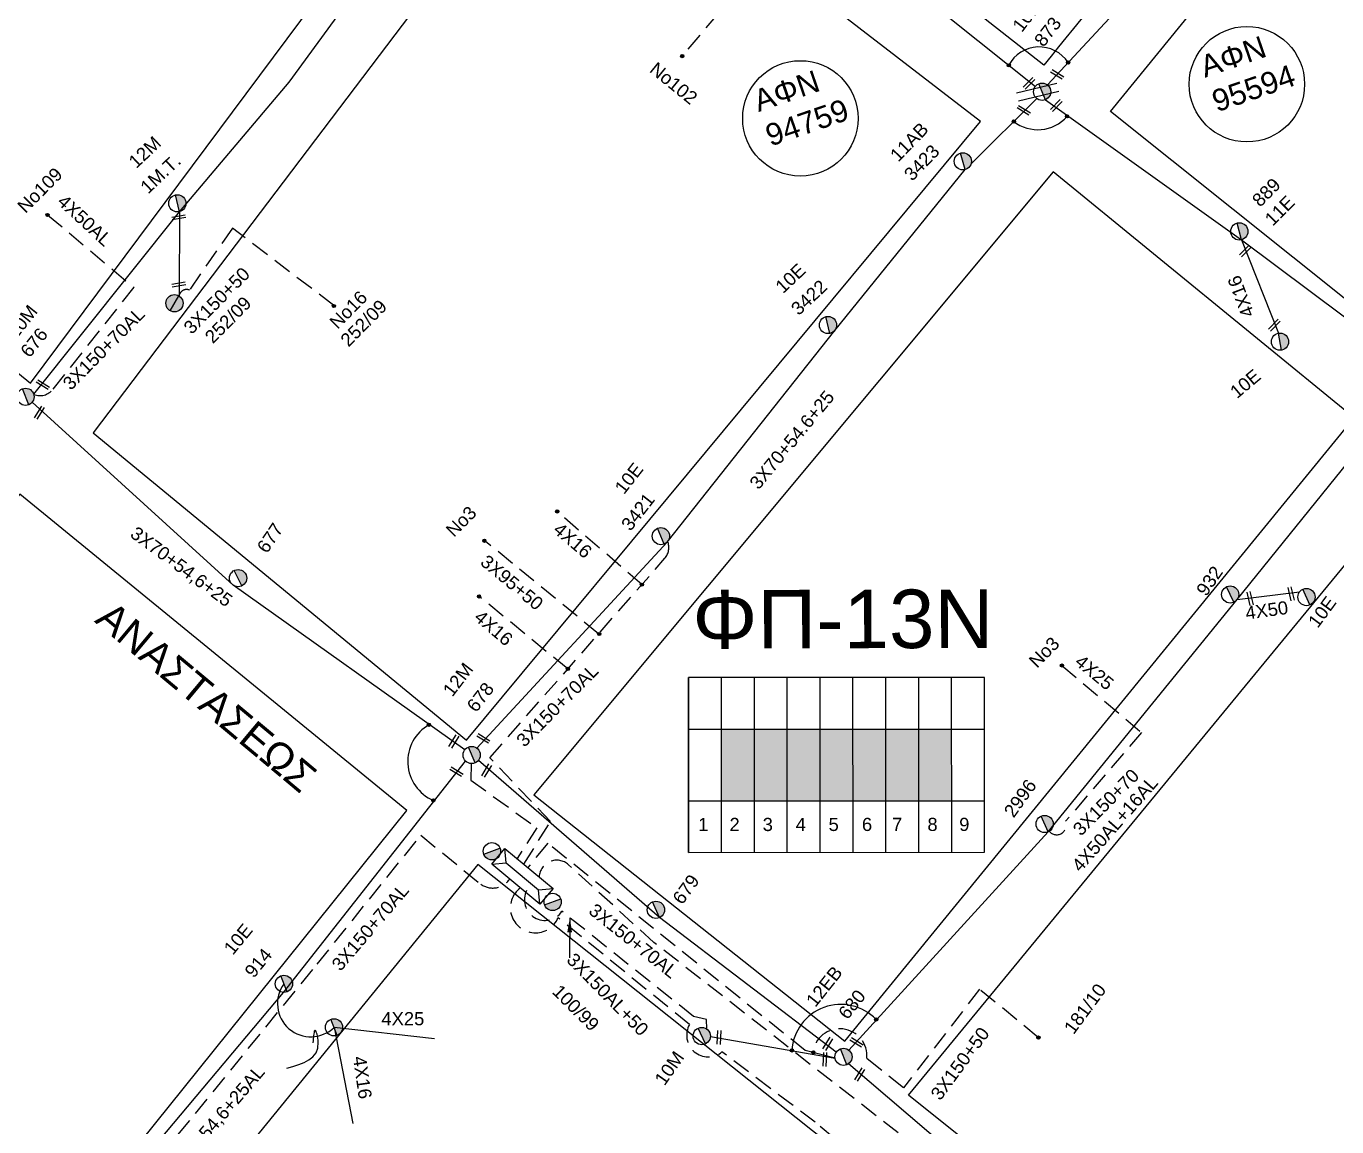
# Model space of a CAD drawing. Header units: millimetres. Extents: x 745 to 5694, y 762 to 3401.
# Drawn here: x 2490.3 to 2669.6, y 981.9 to 1132.5 of the extents above; entities that cross this region are included whole.
import ezdxf
from ezdxf.enums import TextEntityAlignment as Align

# ---------------------------------------------------------------- set-up
doc = ezdxf.new("R2010")
doc.units = ezdxf.units.MM
doc.linetypes.add('DASHED', pattern=[19.05, 12.7, -6.35])
for name, color, linetype in [('Άγνωστα', 7, 'Continuous'), ('Ασφαλειοκιβώτια Χ.Τ 9 αναχωρήσεων', 7, 'Continuous'), ('Γυμνά εναέρια ΧΤ (3Φ)   4x16AL', 7, 'Continuous'), ('Εναέρια παροχή ΧΤ 4x16', 7, 'SYN_LINE'), ('Εναέρια παροχή ΧΤ 4x25', 7, 'SYN_LINE'), ('Επιγραφές - Σχήματα', 7, 'Continuous'), ('Καλώδια ΧΤ   3x150+70AL', 7, 'DASHED'), ('Μηχανική τομή', 7, 'Continuous'), ('Στύλος Ξύλινος', 7, 'Continuous'), ('Στύλος Ξύλινος @ 1', 7, 'Continuous'), ('Στύλος ΦΜ', 7, 'Continuous'), ('Στύλος ΦΜ @ 1', 7, 'Continuous'), ('Συνδέσεις', 7, 'Continuous'), ('Συνεστραμμένα ΧΤ   3x70+54.6+25 AL', 7, 'SYN_LINE'), ('Τομή', 7, 'Continuous'), ('Υποσταθμός εναέριος 2 στύλων', 7, 'Continuous'), ('Υποσταθμός πόλεως', 7, 'Continuous'), ('Υπόβαθρο ΔΕΗ', 7, 'Continuous'), ('Υπόγεια καλώδια Παροχών ΧΤ   4x50AL', 7, 'DASHED')]:
    doc.layers.add(name, color=color, linetype=linetype)
doc.styles.add('arial', font='arial.ttf')
doc.styles.get("Standard").update_dxf_attribs({"font": 'arial.ttf'})
doc.linetypes.add('SYN_LINE', pattern='A,0.5,-0.0001,["/\\/\\/\\/",Standard,S=0.1,R=0,X=0,Y=-0.05],-0.25', length=0.7501)
doc.dimstyles.new('ISO-25', dxfattribs={"dimtxt": 2.5, "dimasz": 2.5, "dimexe": 1.25, "dimexo": 0.625, "dimtad": 1, "dimtxsty": 'Standard', "dimcen": 2.5, "dimadec": 0, "dimazin": 0, "dimtfac": 1, "dimtmove": 0, "dimatfit": 3, "dimfxl": 1, "dimarcsym": 0})

# ---------------------------------------------------------------- blocks, each defined once
blk = doc.blocks.new('ΥΠΑΡΧΩΝ ΤΣΙΜΕΝΤΕΝΙΟΣ ΣΤΥΛΟΣ')
at = {"layer": 'Στύλος ΦΜ'}
blk.add_hatch(color=256, dxfattribs=at).paths.add_polyline_path([(-1.29, -2.28, 0.574793), (2.62, 0, 0.268822), (1.3, 2.27)])
blk.add_line((-1.29, -2.28), (1.3, 2.27), dxfattribs=at)
blk.add_circle((0, 0), 2.62, dxfattribs=at)
at = {"layer": 'Στύλος ΦΜ', "flags": 4}
for tag, p in [('ΑΡΙΘΜΟΣ', (-4.68, 8.05)), ('ΤΥΠΟΣ', (-4.91, 3.03))]:
    blk.add_attdef(tag, p, '', height=4, dxfattribs=at)
blk = doc.blocks.new('ΥΠΑΡΧΩΝ ΞΥΛΙΝΟΣ ΣΤΥΛΟΣ')
at = {"layer": 'Στύλος Ξύλινος'}
h = blk.add_hatch(color=7, dxfattribs=at)
h.paths.add_polyline_path([(-2.62, 0, 0.270008), (-1.29, -2.28), (1.3, 2.27, 0.576266)])
h.paths.add_polyline_path([(-1.29, -2.28, 0.574793), (2.62, 0, 0.268822), (1.3, 2.27)])
at = {"layer": 'Στύλος Ξύλινος', "color": 7}
blk.add_line((-1.29, -2.28), (1.3, 2.27), dxfattribs=at)
blk.add_circle((0, 0), 2.62, dxfattribs=at)
at = {"layer": 'Στύλος Ξύλινος', "flags": 4}
for tag, p in [('ΑΡΙΘΜΟΣ', (-4.91, 8.6)), ('ΤΥΠΟΣ', (-4.85, 3.39))]:
    blk.add_attdef(tag, p, '', height=4, dxfattribs=at)
blk = doc.blocks.new('ΥΠΟΣΤΑΘΜΟΣ ΕΝΑΕΡΙΟΣ ΕΠΙ 2 ΣΤΥΛΩΝ')
at = {"layer": 'Υποσταθμός εναέριος 2 στύλων', "linetype": 'Continuous'}
for points in [[(-11.97, -2.11, 0.574793), (-8.45, -0.07, 0.268822), (-9.64, 1.98)], [(9.68, -2.15, 0.574793), (13.19, -0.1, 0.268822), (12.01, 1.95)]]:
    blk.add_hatch(color=256, dxfattribs=at).paths.add_polyline_path(points)
for p, q in [((-11.97, -2.11), (-9.64, 1.98)), ((9.68, -2.15), (12.01, 1.95))]:
    blk.add_line(p, q, dxfattribs=at)
for centre in [(-10.81, -0.07), (10.84, -0.1)]:
    blk.add_circle(centre, 2.36, dxfattribs=at)
at = {"layer": 'Υποσταθμός πόλεως', "linetype": 'Continuous', "ltscale": 40}
blk.add_lwpolyline([(-8.57, 2.82), (8.57, 2.82), (8.57, -2.82), (-8.57, -2.82)], close=True, dxfattribs=at)
for points in [[(-5.75, 0), (-8.57, 2.82)], [(-8.57, -2.82), (-5.75, 0)], [(-5.75, 0), (5.75, 0)], [(5.75, 0), (8.57, 2.82)], [(8.57, -2.82), (5.75, 0)]]:
    blk.add_lwpolyline(points, dxfattribs=at)
at = {"layer": 'Υποσταθμός εναέριος 2 στύλων', "ltscale": 40, "flags": 1}
for tag, p in [('ΜΕΤΑΣΧΗΜΑΤΙΣΜΟΣ', (14.09, 2.51)), ('ΙΣΧΥΣ', (14.07, -0.28)), ('ΑΡΙΘΜΟΣ', (14.19, -3))]:
    blk.add_attdef(tag, p, '', height=1.8, dxfattribs=at)
blk = doc.blocks.new('ΑΣΦΑΛΕΙΟΚΙΒΩΤΙΟ ΥΠΟΣΤΑΘΜΟΥ 9 ΑΝΑΧΩΡΗΣΕΩΝ')
at = {"layer": 'Ασφαλειοκιβώτια Χ.Τ 9 αναχωρήσεων', "ltscale": 40}
for p, q in [((-23.8, 40.36), (24.02, 40.36)), ((-9.72, 40.36), (-9.72, -40.64)), ((9.94, 40.36), (9.94, -40.64)), ((-23.8, 31.36), (24.02, 31.36)), ((-23.8, 22.36), (24.02, 22.36)), ((-23.8, 13.36), (24.02, 13.36)), ((-23.8, 4.36), (24.02, 4.36)), ((-23.8, -4.64), (24.02, -4.64)), ((-23.8, -13.64), (24.02, -13.64)), ((-23.8, -22.64), (24.02, -22.64)), ((-23.8, -31.64), (24.02, -31.64))]:
    blk.add_line(p, q, dxfattribs=at)
at = {"layer": 'Ασφαλειοκιβώτια Χ.Τ 9 αναχωρήσεων'}
blk.add_lwpolyline([(-23.8, -40.64), (24.02, -40.64), (24.02, 40.36), (-23.8, 40.36)], close=True, dxfattribs=at)
for s, p in [('1', (-17.96, 37.74)), ('2', (-17.96, 29.17)), ('3', (-17.96, 20.09)), ('4', (-17.96, 11.07)), ('5', (-17.96, 2.06)), ('6', (-17.96, -7.08)), ('7', (-17.96, -15.32)), ('8', (-17.96, -25)), ('9', (-17.96, -33.7))]:
    blk.add_text(s, height=3.6, rotation=270, dxfattribs=at).set_placement(p)
at = {"layer": 'Ασφαλειοκιβώτια Χ.Τ 9 αναχωρήσεων', "ltscale": 40}
for tag, height, p in [('ΟΝΟΜΑ', 5, (-0.16, 44.31)), ('ΚΕΙΜΕΝΟ 1', 2, (17.06, 35.59)), ('ΚΕΙΜΕΝΟ 2', 2, (17.06, 26.88)), ('ΚΕΙΜΕΝΟ 3', 2, (17.06, 17.69)), ('ΚΕΙΜΕΝΟ 4', 2, (17.06, 8.71)), ('ΚΕΙΜΕΝΟ 5', 2, (17.06, -0.13)), ('ΚΕΙΜΕΝΟ 6', 2, (17.06, -9.05)), ('ΚΕΙΜΕΝΟ 7', 2, (17.06, -18.13)), ('ΚΕΙΜΕΝΟ 8', 2, (17.06, -26.85)), ('ΚΕΙΜΕΝΟ 9', 2, (17.06, -35.99)), ('ΣΧ', 2, (-0.1, -42.64))]:
    blk.add_attdef(tag, text='', height=height, dxfattribs=at).set_placement(p, align=Align.MIDDLE_CENTER)
blk = doc.blocks.new('_ΣΥΝΔΕΣΗ')
at = {"layer": 'Συνδέσεις', "linetype": 'SYN_LINE', "ltscale": 40}
blk.add_hatch(color=256, dxfattribs=at).paths.add_polyline_path([(0.5, -0.01, 1), (-0.5, -0.01, 1)])
at = {"layer": 'Συνδέσεις'}
blk.add_circle((0, -0.01), 0.5, dxfattribs=at)
blk = doc.blocks.new('ΜΗΧΑΝΙΚΗ ΤΟΜΗ')
at = {"layer": 'Μηχανική τομή', "ltscale": 40}
for p, q in [((-1.89, 0.78), (1.89, 0.78)), ((1.89, 0), (-1.89, 0))]:
    blk.add_line(p, q, dxfattribs=at)
blk = doc.blocks.new('ΤΟΜΗ')
at = {"layer": 'Τομή', "ltscale": 40}
for p, q in [((-5.68, 0), (5.68, 0)), ((5.68, -2.33), (-5.68, -2.33))]:
    blk.add_line(p, q, dxfattribs=at)

msp = doc.modelspace()

# ---------------------------------------------------------------- hatches: boundary and pattern name
at = {"layer": 'Άγνωστα', "ltscale": 0.2}
for color, points in [(173, [(2585.41, 1036.31), (2585.41, 1026.48), (2589.91, 1026.48), (2589.91, 1036.31)]), (5, [(2589.91, 1036.31), (2589.91, 1026.48), (2594.41, 1026.48), (2594.41, 1036.31)]), (6, [(2594.41, 1036.31), (2594.41, 1026.48), (2598.91, 1026.49), (2598.91, 1036.31)]), (85, [(2598.91, 1036.31), (2598.91, 1026.49), (2603.41, 1026.49), (2603.41, 1036.31)]), (1, [(2603.41, 1036.31), (2603.41, 1026.49), (2607.91, 1026.49), (2607.91, 1036.32)]), (133, [(2607.91, 1036.32), (2607.91, 1026.49), (2612.41, 1026.49), (2612.41, 1036.32)]), (30, [(2612.41, 1036.32), (2612.41, 1026.49), (2616.91, 1026.49), (2616.91, 1036.32)])]:
    msp.add_hatch(color=color, dxfattribs=at).paths.add_polyline_path(points)

# ---------------------------------------------------------------- linework, layer by layer
at = {"layer": 'Άγνωστα', "color": 6, "linetype": 'SYN_LINE', "ltscale": 20}
for points in [[(2630.01, 1124.45), (2645.71, 1141.37), (2655.38, 1155.39), (2673.52, 1177.68), (2701.74, 1211.79)], [(2601.12, 992.11), (2576.93, 1010.52), (2552.14, 1032.01)], [(2661.02, 944.9), (2627.27, 969.58), (2602.8, 990.51)]]:
    msp.add_lwpolyline(points, dxfattribs=at)
at = {"layer": 'Άγνωστα', "color": 85}
msp.add_lwpolyline([(2491.29, 1082.14), (2511.23, 1107.1), (2526.26, 1124.83), (2537.29, 1139.98), (2562.74, 1173.81)], dxfattribs=at)
at = {"layer": 'Άγνωστα', "color": 6}
for points in [[(2563.71, 1174.33), (2592.52, 1152.86), (2628.36, 1124.24)], [(2600.95, 991.27), (2596.86, 992.32)]]:
    msp.add_lwpolyline(points, dxfattribs=at)
at = {"layer": 'Άγνωστα', "color": 5, "linetype": 'SYN_LINE', "ltscale": 10}
msp.add_lwpolyline([(2619.57, 1113.66), (2628.58, 1122.58)], dxfattribs=at)
at = {"layer": 'Άγνωστα', "color": 5}
msp.add_lwpolyline([(2629.75, 1122.43), (2656.58, 1103.28), (2680.06, 1085.7)], dxfattribs=at)
at = {"layer": 'Άγνωστα', "color": 5, "linetype": 'SYN_LINE', "ltscale": 20}
msp.add_lwpolyline([(2551.95, 1033.7), (2577.98, 1061.91), (2600.9, 1090.87), (2618.78, 1112.87)], dxfattribs=at)
at = {"layer": 'Άγνωστα', "color": 85, "linetype": 'SYN_LINE', "ltscale": 15}
msp.add_lwpolyline([(2511.23, 1107.1), (2511.18, 1095.6)], dxfattribs=at)
at = {"layer": 'Άγνωστα', "color": 85, "linetype": 'DASHED', "ltscale": 0.2}
msp.add_lwpolyline([(2532.36, 1094.27), (2518.48, 1104.86), (2512.6, 1096.39, 0.461924), (2511.18, 1095.6, -4.254982)], format="xyb", dxfattribs=at)
at = {"layer": 'Άγνωστα', "color": 30}
for points in [[(2602.86, 992.37), (2630.13, 1022.26), (2656, 1054.05), (2680.19, 1083.99)], [(2656, 1054.05), (2664.51, 1055.08)]]:
    msp.add_lwpolyline(points, dxfattribs=at)
at = {"layer": 'Άγνωστα', "color": 1, "linetype": 'SYN_LINE', "ltscale": 20}
msp.add_lwpolyline([(2550.3, 1033.48), (2518.6, 1055.99), (2491.09, 1081.05)], dxfattribs=at)
at = {"layer": 'Άγνωστα', "color": 5, "linetype": 'DASHED', "ltscale": 0.2}
msp.add_lwpolyline([(2568.6, 1049.35), (2552.9, 1062.18)], dxfattribs=at)
at = {"layer": 'Άγνωστα', "color": 30, "linetype": 'DASHED', "ltscale": 0.2}
for points in [[(2642.88, 1035.86), (2632.51, 1023.71, -0.855805), (2630.25, 1022.33, 8.119318)], [(2583.39, 995.28), (2583.35, 996.57), (2581.59, 996.98), (2563.57, 1011.38, -0.944752), (2558.75, 1014.24, 14.068061)]]:
    msp.add_lwpolyline(points, format="xyb", dxfattribs=at)
at = {"layer": 'Άγνωστα', "color": 1, "linetype": 'DASHED', "ltscale": 0.2}
msp.add_lwpolyline([(2551.16, 1031.59), (2551.1, 1029.34), (2560.13, 1022.81), (2557.46, 1018.6)], dxfattribs=at)
at = {"layer": 'Άγνωστα', "color": 6, "linetype": 'DASHED', "ltscale": 0.2}
msp.add_lwpolyline([(2596.86, 992.32), (2561.64, 1020.69), (2558.91, 1017.39)], dxfattribs=at)
at = {"layer": 'Άγνωστα', "color": 133, "linetype": 'DASHED', "ltscale": 0.2}
msp.add_lwpolyline([(2643.38, 934.68, 0.432403), (2640.27, 948.74), (2625.62, 960.53), (2612.55, 970.5), (2598.24, 982.51), (2585.48, 992.15, -0.835236), (2581.04, 995.9), (2563.06, 1010.49, -1.300809), (2557.89, 1014.58)], format="xyb", dxfattribs=at)
at = {"layer": 'Άγνωστα', "linetype": 'DASHED', "ltscale": 0.2}
msp.add_lwpolyline([(2628.76, 994.13), (2620.73, 1000.71), (2610.31, 987.22), (2605.29, 991.23, 0.989753), (2597.92, 992.05, 12.667817)], format="xyb", dxfattribs=at)
at = {"layer": 'Άγνωστα', "color": 30, "linetype": 'SYN_LINE', "ltscale": 15}
msp.add_lwpolyline([(2583.89, 994.25), (2600.95, 991.27)], dxfattribs=at)
at = {"layer": 'Γυμνά εναέρια ΧΤ (3Φ)   4x16AL', "color": 1, "linetype": 'SYN_LINE', "ltscale": 15}
msp.add_line((2532.39, 995.51), (2534.97, 982.35), dxfattribs=at)
at = {"layer": 'Εναέρια παροχή ΧΤ 4x16', "color": 6, "linetype": 'DASHED', "ltscale": 0.2}
msp.add_lwpolyline([(2592.24, 1142.96), (2580.04, 1128.4)], dxfattribs=at)
at = {"layer": 'Εναέρια παροχή ΧΤ 4x16', "color": 5, "ltscale": 20}
msp.add_lwpolyline([(2656.58, 1103.28), (2661.63, 1090.48)], dxfattribs=at)
at = {"layer": 'Εναέρια παροχή ΧΤ 4x16', "color": 5, "linetype": 'DASHED', "ltscale": 0.2}
for points in [[(2574.51, 1056.09), (2562.92, 1066.07)], [(2564.38, 1044.54), (2552.2, 1054.51)]]:
    msp.add_lwpolyline(points, dxfattribs=at)
at = {"layer": 'Εναέρια παροχή ΧΤ 4x25', "color": 1, "linetype": 'SYN_LINE', "ltscale": 15}
msp.add_line((2532.39, 995.51), (2546.13, 994), dxfattribs=at)
at = {"layer": 'Εναέρια παροχή ΧΤ 4x25', "color": 30, "linetype": 'DASHED', "ltscale": 0.2}
msp.add_lwpolyline([(2631.99, 1045.02), (2642.88, 1035.86)], dxfattribs=at)
at = {"layer": 'Επιγραφές - Σχήματα'}
for centre in [(2657.31, 1124.55), (2596.21, 1119.87)]:
    msp.add_circle(centre, 7.9, dxfattribs=at)
at = {"layer": 'Επιγραφές - Σχήματα', "ltscale": 0.2}
for centre, radius, start, end in [((2628.9, 1124.92), 4.73, 33.3164, 152.0085), ((2628.69, 1123.64), 5.31, 231.3481, 319.0883), ((2548.26, 1031.88), 5.79, 119.7537, 246.8593), ((2601.74, 991.92), 6.72, 43.9076, 176.3833)]:
    msp.add_arc(centre, radius, start, end, dxfattribs=at)
at = {"layer": 'Καλώδια ΧΤ   3x150+70AL', "color": 85, "linetype": 'DASHED', "ltscale": 0.2}
msp.add_lwpolyline([(2504.97, 1096.76), (2493.91, 1082.8, -0.328919), (2491.31, 1082.09, -4.241685)], format="xyb", dxfattribs=at)
at = {"layer": 'Καλώδια ΧΤ   3x150+70AL', "color": 5, "ltscale": 0.2}
msp.add_lwpolyline([(2558.35, 1017.85), (2562.03, 1023.65), (2553.72, 1032.39), (2577.66, 1059.68, 0.285011), (2578.04, 1061.99, -3.735807)], format="xyb", dxfattribs=at)
at = {"layer": 'Καλώδια ΧΤ   3x150+70AL', "color": 173, "ltscale": 0.2}
msp.add_lwpolyline([(2494.51, 961.88, 0.826445), (2496.6, 963.05), (2530.07, 1004.15), (2544.26, 1021.78), (2552.48, 1015.08)], format="xyb", dxfattribs=at)
at = {"layer": 'Καλώδια ΧΤ   3x150+70AL', "color": 85, "ltscale": 0.2}
msp.add_lwpolyline([(2660.7, 944.35), (2659.04, 943.66), (2618.6, 974.05), (2576.16, 1007.12), (2564.48, 1017.75, 0.63272), (2560.46, 1016.1, 1.536555)], format="xyb", dxfattribs=at)
at = {"layer": 'Καλώδια ΧΤ   3x150+70AL', "color": 173, "ltscale": 0.2}
msp.add_arc((2554.1, 1017.36), 2.79, 234.6303, 326.1196, dxfattribs=at)
at = {"layer": 'Συνεστραμμένα ΧΤ   3x70+54.6+25 AL', "color": 1, "linetype": 'SYN_LINE', "ltscale": 20}
msp.add_lwpolyline([(2494.39, 963.29), (2525.48, 1000.28), (2550.4, 1031.93)], dxfattribs=at)
at = {"layer": 'Συνεστραμμένα ΧΤ   3x70+54.6+25 AL', "color": 1, "linetype": 'SYN_LINE', "ltscale": 10}
msp.add_arc((2529.21, 998.77), 4.56, 143.9242, 314.2938, dxfattribs=at)
at = {"layer": 'Συνεστραμμένα ΧΤ   3x70+54.6+25 AL', "ltscale": 20}
msp.add_spline([(2525.94, 989.93), (2530.24, 993.48), (2529.8, 995.12), (2529.49, 993.38)], degree=3, dxfattribs=at)
at = {"layer": 'Υπόβαθρο ΔΕΗ'}
for points in [[(2639.49, 1261.17), (2694.18, 1207.44, -0.000497), (2629.52, 1127.14), (2571.67, 1172.52), (2639.49, 1261.17)], [(2552.05, 1017.77), (2502.67, 957.18), (2560.39, 908.48), (2639.07, 932.1, 0.505228), (2641.43, 946.67), (2552.05, 1017.77)]]:
    msp.add_lwpolyline(points, format="xyb", dxfattribs=at)
for points in [[(2555.51, 1170.38), (2502.53, 1212.38), (2435.43, 1128.84), (2490.87, 1083.65), (2555.51, 1170.38)], [(2702.6, 1199.24), (2741.45, 1161.55), (2680.4, 1087.46), (2638.66, 1120.8), (2702.6, 1199.24)], [(2620.84, 1119.44), (2564.56, 1162.82), (2499.41, 1076.86), (2550.51, 1034.79), (2620.84, 1119.44)], [(2671.98, 1078.91), (2630.81, 1112.58), (2559.72, 1027.3), (2602.28, 993.63), (2672.01, 1078.89)], [(2681.56, 1071.92), (2733.84, 1030.1), (2661.55, 945.77), (2611, 986.21), (2681.56, 1071.92)], [(2489.37, 1068.44), (2439.14, 1009.66), (2493.64, 964.58), (2542.35, 1025.17), (2489.37, 1068.44)]]:
    msp.add_lwpolyline(points, dxfattribs=at)
at = {"layer": 'Υπόγεια καλώδια Παροχών ΧΤ   4x50AL', "color": 85, "linetype": 'DASHED', "ltscale": 0.2}
msp.add_lwpolyline([(2493.22, 1106.65), (2504.97, 1096.76)], dxfattribs=at)

# ---------------------------------------------------------------- block references
at = {"layer": 'Ασφαλειοκιβώτια Χ.Τ 9 αναχωρήσεων', "xscale": 0.5000000000001701, "yscale": 0.5000000000001701, "zscale": 0.5000000000001701, "rotation": 90.01883878598326}
msp.add_blockref('ΑΣΦΑΛΕΙΟΚΙΒΩΤΙΟ ΥΠΟΣΤΑΘΜΟΥ 9 ΑΝΑΧΩΡΗΣΕΩΝ', (2601.09, 1031.35), dxfattribs=at)
at = {"layer": 'Μηχανική τομή'}
for p, xscale, yscale, zscale, rotation in [((2631.25, 1125.72), 0.4999999999999776, 0.4999999999999776, 0.4999999999999776, 328.3055828818632), ((2627.65, 1124.54), 0.50000000000024, 0.50000000000024, 0.50000000000024, 45.41007654379165), ((2626.67, 1120.82), 0.4999999999999776, 0.4999999999999776, 0.4999999999999776, 328.3055828818632), ((2631.39, 1121.51), 0.50000000000024, 0.50000000000024, 0.50000000000024, 45.41007654379165), ((2511.17, 1106.14), 0.5000000000000621, 0.5000000000000621, 0.5000000000000621, 9.933524194713023), ((2657.23, 1101.59), 0.50000000000024, 0.50000000000024, 0.50000000000024, 45.41007654379165), ((2511.17, 1096.96), 0.5000000000000621, 0.5000000000000621, 0.5000000000000621, 9.933524194713023), ((2661.2, 1091.44), 0.50000000000024, 0.50000000000024, 0.50000000000024, 45.41007654379165), ((2492.45, 1083.27), 0.4999999999999779, 0.4999999999999779, 0.4999999999999779, 328.3055828818632), ((2492.22, 1079.51), 0.4999999999999776, 0.4999999999999776, 0.4999999999999776, 58.30558288186319), ((2657.55, 1054.13), 0.5000000000001251, 0.5000000000001251, 0.5000000000001251, 283.3105361911602), ((2663.17, 1054.78), 0.5000000000001251, 0.5000000000001251, 0.5000000000001251, 283.3105361911602), ((2548.95, 1034.53), 0.4999999999999776, 0.4999999999999776, 0.4999999999999776, 58.30558288186319), ((2552.72, 1034.87), 0.4999999999999776, 0.4999999999999776, 0.4999999999999776, 328.3055828818632), ((2553.43, 1030.53), 0.4999999999999776, 0.4999999999999776, 0.4999999999999776, 58.30558288186319), ((2549.03, 1030.31), 0.4999999999999776, 0.4999999999999776, 0.4999999999999776, 328.3055828818632), ((2585.26, 994.11), 0.4999999999998847, 0.4999999999998847, 0.4999999999998847, 87.35659840407033), ((2600.12, 993.15), 0.4999999999999776, 0.4999999999999776, 0.4999999999999776, 58.30558288186319), ((2603.78, 993.27), 0.4999999999999776, 0.4999999999999776, 0.4999999999999776, 328.3055828818632), ((2599.74, 991.1), 0.4999999999998847, 0.4999999999998847, 0.4999999999998847, 87.35659840407033), ((2604.48, 988.94), 0.4999999999999776, 0.4999999999999776, 0.4999999999999776, 58.30558288186319)]:
    msp.add_blockref('ΜΗΧΑΝΙΚΗ ΤΟΜΗ', p, dxfattribs=dict(at, xscale=xscale, yscale=yscale, zscale=zscale, rotation=rotation))
at = {"layer": 'Στύλος Ξύλινος @ 1', "ltscale": 40, "xscale": 0.4499999999998181, "yscale": 0.4499999999998181, "zscale": 0.4499999999998181}
msp.add_blockref('ΥΠΑΡΧΩΝ ΞΥΛΙΝΟΣ ΣΤΥΛΟΣ', (2510.55, 1094.58), dxfattribs=at)
at = {"layer": 'Στύλος ΦΜ @ 1', "ltscale": 40}
ref = msp.add_blockref('ΥΠΑΡΧΩΝ ΤΣΙΜΕΝΤΕΝΙΟΣ ΣΤΥΛΟΣ', (2629.29, 1123.52), dxfattribs=dict(at, xscale=0.4499999999996303, yscale=0.4499999999996303, zscale=0.4499999999996303, rotation=52.51224190383947))
ref.add_attrib('ΤΥΠΟΣ', '10E', (2626.51, 1131.54), dxfattribs={"layer": 'Στύλος ΦΜ', "height": 1.8, "rotation": 52.5122, "flags": 4})
ref.add_attrib('ΑΡΙΘΜΟΣ', '873', (2629.49, 1129.53), dxfattribs={"layer": 'Στύλος ΦΜ', "height": 1.8, "rotation": 52.5122, "flags": 4})
ref = msp.add_blockref('ΥΠΑΡΧΩΝ ΤΣΙΜΕΝΤΕΝΙΟΣ ΣΤΥΛΟΣ', (2618.44, 1114), dxfattribs=dict(at, xscale=0.4499999999995813, yscale=0.4499999999995813, zscale=0.4499999999995813, rotation=45.99344529886316))
ref.add_attrib('ΤΥΠΟΣ', '11AB', (2609.61, 1113.82), dxfattribs={"layer": 'Στύλος ΦΜ', "height": 1.8, "rotation": 45.9934, "flags": 4})
ref.add_attrib('ΑΡΙΘΜΟΣ', '3423', (2611.51, 1111.19), dxfattribs={"layer": 'Στύλος ΦΜ', "height": 1.8, "rotation": 45.9934, "flags": 4})
ref = msp.add_blockref('ΥΠΑΡΧΩΝ ΤΣΙΜΕΝΤΕΝΙΟΣ ΣΤΥΛΟΣ', (2510.95, 1108.25), dxfattribs=dict(at, xscale=0.4499999999997557, yscale=0.4499999999997557, zscale=0.4499999999997557, rotation=43.25892527748454))
ref.add_attrib('ΤΥΠΟΣ', '12M', (2505.32, 1112.93), dxfattribs={"layer": 'Στύλος ΦΜ', "height": 1.8, "rotation": 43.2589, "flags": 4})
ref.add_attrib('ΑΡΙΘΜΟΣ', '1M.T.', (2506.93, 1109.44), dxfattribs={"layer": 'Στύλος ΦΜ', "height": 1.8, "rotation": 43.2589, "flags": 4})
ref = msp.add_blockref('ΥΠΑΡΧΩΝ ΤΣΙΜΕΝΤΕΝΙΟΣ ΣΤΥΛΟΣ', (2656.27, 1104.41), dxfattribs=dict(at, xscale=0.4499999999998179, yscale=0.4499999999998179, zscale=0.4499999999998179, rotation=45.12993742487316))
ref.add_attrib('ΤΥΠΟΣ', '889', (2659.12, 1107.64), dxfattribs={"layer": 'Στύλος ΦΜ', "height": 1.8, "rotation": 45.1299, "flags": 4})
ref.add_attrib('ΑΡΙΘΜΟΣ', '11E', (2660.85, 1105.04), dxfattribs={"layer": 'Στύλος ΦΜ', "height": 1.8, "rotation": 45.1299, "flags": 4})
ref = msp.add_blockref('ΥΠΑΡΧΩΝ ΤΣΙΜΕΝΤΕΝΙΟΣ ΣΤΥΛΟΣ', (2599.98, 1091.6), dxfattribs=dict(at, xscale=0.449999999999749, yscale=0.449999999999749, zscale=0.449999999999749, rotation=43.10846738081855))
ref.add_attrib('ΤΥΠΟΣ', '10E', (2593.83, 1095.82), dxfattribs={"layer": 'Στύλος ΦΜ', "height": 1.8, "rotation": 43.1085, "flags": 4})
ref.add_attrib('ΑΡΙΘΜΟΣ', '3422', (2595.97, 1092.81), dxfattribs={"layer": 'Στύλος ΦΜ', "height": 1.8, "rotation": 43.1085, "flags": 4})
ref = msp.add_blockref('ΥΠΑΡΧΩΝ ΤΣΙΜΕΝΤΕΝΙΟΣ ΣΤΥΛΟΣ', (2490.17, 1081.78), dxfattribs=dict(at, xscale=0.4499999999994781, yscale=0.4499999999994781, zscale=0.4499999999994781, rotation=51.37834935807218))
ref.add_attrib('ΤΥΠΟΣ', '10M', (2488.9, 1089.6), dxfattribs={"layer": 'Στύλος ΦΜ', "height": 1.8, "rotation": 51.3783, "flags": 4})
ref.add_attrib('ΑΡΙΘΜΟΣ', '676', (2490.73, 1087.01), dxfattribs={"layer": 'Στύλος ΦΜ', "height": 1.8, "rotation": 51.3783, "flags": 4})
ref = msp.add_blockref('ΥΠΑΡΧΩΝ ΤΣΙΜΕΝΤΕΝΙΟΣ ΣΤΥΛΟΣ', (2661.84, 1089.32), dxfattribs=dict(at, xscale=0.4499999999996437, yscale=0.4499999999996437, zscale=0.4499999999996437, rotation=40.06030389652813))
ref.add_attrib('ΤΥΠΟΣ', '10E', (2655.96, 1081.45), dxfattribs={"layer": 'Στύλος ΦΜ', "height": 1.8, "rotation": 40.0603, "flags": 4})
ref = msp.add_blockref('ΥΠΑΡΧΩΝ ΤΣΙΜΕΝΤΕΝΙΟΣ ΣΤΥΛΟΣ', (2577.12, 1062.71), dxfattribs=dict(at, xscale=0.4499999999997748, yscale=0.4499999999997748, zscale=0.4499999999997748, rotation=51.97533492525326))
ref.add_attrib('ΤΥΠΟΣ', '10E', (2572.07, 1068.32), dxfattribs={"layer": 'Στύλος ΦΜ', "height": 1.8, "rotation": 51.9753, "flags": 4})
ref.add_attrib('ΑΡΙΘΜΟΣ', '3421', (2572.96, 1063.29), dxfattribs={"layer": 'Στύλος ΦΜ', "height": 1.8, "rotation": 51.9753, "flags": 4})
ref = msp.add_blockref('ΥΠΑΡΧΩΝ ΤΣΙΜΕΝΤΕΝΙΟΣ ΣΤΥΛΟΣ', (2519.26, 1056.97), dxfattribs=dict(at, xscale=0.4499999999998033, yscale=0.4499999999998033, zscale=0.4499999999998033, rotation=55.94850172330964))
ref.add_attrib('ΤΥΠΟΣ', '677', (2523.2, 1060.23), dxfattribs={"layer": 'Στύλος ΦΜ', "height": 1.8, "rotation": 55.9485, "flags": 4})
ref = msp.add_blockref('ΥΠΑΡΧΩΝ ΤΣΙΜΕΝΤΕΝΙΟΣ ΣΤΥΛΟΣ', (2655.03, 1054.73), dxfattribs=dict(at, xscale=0.4499999999996184, yscale=0.4499999999996184, zscale=0.4499999999996184, rotation=55.08836914720598))
ref.add_attrib('ΤΥΠΟΣ', '932', (2651.73, 1054.36), dxfattribs={"layer": 'Στύλος ΦΜ', "height": 1.8, "rotation": 55.0884, "flags": 4})
ref = msp.add_blockref('ΥΠΑΡΧΩΝ ΤΣΙΜΕΝΤΕΝΙΟΣ ΣΤΥΛΟΣ', (2665.46, 1054.38), dxfattribs=dict(at, xscale=0.4499999999996123, yscale=0.4499999999996123, zscale=0.4499999999996123, rotation=53.55408764892498))
ref.add_attrib('ΤΥΠΟΣ', '10E', (2667, 1050.02), dxfattribs={"layer": 'Στύλος ΦΜ', "height": 1.8, "rotation": 53.5541, "flags": 4})
ref = msp.add_blockref('ΥΠΑΡΧΩΝ ΤΣΙΜΕΝΤΕΝΙΟΣ ΣΤΥΛΟΣ', (2551.23, 1032.77), dxfattribs=dict(at, xscale=0.4499999999997041, yscale=0.4499999999997041, zscale=0.4499999999997041, rotation=52.38510427519743))
ref.add_attrib('ΤΥΠΟΣ', '12M', (2548.57, 1040.62), dxfattribs={"layer": 'Στύλος ΦΜ', "height": 1.8, "rotation": 52.3851, "flags": 4})
ref.add_attrib('ΑΡΙΘΜΟΣ', '678', (2551.84, 1038.48), dxfattribs={"layer": 'Στύλος ΦΜ', "height": 1.8, "rotation": 52.3851, "flags": 4})
ref = msp.add_blockref('ΥΠΑΡΧΩΝ ΤΣΙΜΕΝΤΕΝΙΟΣ ΣΤΥΛΟΣ', (2629.63, 1023.33), dxfattribs=dict(at, xscale=0.4499999999996848, yscale=0.4499999999996848, zscale=0.4499999999996848, rotation=54.52668853381924))
ref.add_attrib('ΤΥΠΟΣ', '2996', (2625.39, 1024.06), dxfattribs={"layer": 'Στύλος ΦΜ', "height": 1.8, "rotation": 54.5267, "flags": 4})
ref = msp.add_blockref('ΥΠΑΡΧΩΝ ΤΣΙΜΕΝΤΕΝΙΟΣ ΣΤΥΛΟΣ', (2576.44, 1011.59), dxfattribs=dict(at, xscale=0.4499999999996492, yscale=0.4499999999996492, zscale=0.4499999999996492, rotation=54.122920567626))
ref.add_attrib('ΤΥΠΟΣ', '679', (2580.04, 1012.17), dxfattribs={"layer": 'Στύλος ΦΜ', "height": 1.8, "rotation": 54.1229, "flags": 4})
ref = msp.add_blockref('ΥΠΑΡΧΩΝ ΤΣΙΜΕΝΤΕΝΙΟΣ ΣΤΥΛΟΣ', (2525.53, 1001.46), dxfattribs=dict(at, xscale=0.4499999999997404, yscale=0.4499999999997404, zscale=0.4499999999997404, rotation=50.63770471477437))
ref.add_attrib('ΤΥΠΟΣ', '10E', (2518.54, 1005.29), dxfattribs={"layer": 'Στύλος ΦΜ', "height": 1.8, "rotation": 50.6377, "flags": 4})
ref.add_attrib('ΑΡΙΘΜΟΣ', '914', (2521.39, 1002.13), dxfattribs={"layer": 'Στύλος ΦΜ', "height": 1.8, "rotation": 50.6377, "flags": 4})
ref = msp.add_blockref('ΥΠΑΡΧΩΝ ΤΣΙΜΕΝΤΕΝΙΟΣ ΣΤΥΛΟΣ', (2602.11, 991.47), dxfattribs=dict(at, xscale=0.4499999999995553, yscale=0.4499999999995553, zscale=0.4499999999995553, rotation=51.4040328351775))
ref.add_attrib('ΤΥΠΟΣ', '12EB', (2598.25, 998.15), dxfattribs={"layer": 'Στύλος ΦΜ', "height": 1.8, "rotation": 51.404, "flags": 4})
ref.add_attrib('ΑΡΙΘΜΟΣ', '680', (2602.65, 996.45), dxfattribs={"layer": 'Στύλος ΦΜ', "height": 1.8, "rotation": 51.404, "flags": 4})
at = {"layer": 'Στύλος ΦΜ @ 1', "ltscale": 40, "xscale": 0.4499999999997403, "yscale": 0.4499999999997403, "zscale": 0.4499999999997403, "rotation": 50.63770471477437}
msp.add_blockref('ΥΠΑΡΧΩΝ ΤΣΙΜΕΝΤΕΝΙΟΣ ΣΤΥΛΟΣ', (2532.39, 995.51), dxfattribs=at)
at = {"layer": 'Στύλος ΦΜ @ 1', "ltscale": 40}
ref = msp.add_blockref('ΥΠΑΡΧΩΝ ΤΣΙΜΕΝΤΕΝΙΟΣ ΣΤΥΛΟΣ', (2582.71, 994.31), dxfattribs=dict(at, xscale=0.4499999999995011, yscale=0.4499999999995011, zscale=0.4499999999995011, rotation=54.97606194164918))
ref.add_attrib('ΤΥΠΟΣ', '10M', (2577.61, 987.41), dxfattribs={"layer": 'Στύλος ΦΜ', "height": 1.8, "rotation": 54.9761, "flags": 4})
at = {"layer": 'Συνδέσεις', "xscale": 0.4499999999998181, "yscale": 0.4499999999998181, "zscale": 0.4499999999998181}
for p in [(2580.04, 1128.41), (2624.73, 1127.14), (2632.85, 1127.52), (2625.42, 1119.46), (2632.71, 1120.16), (2493.19, 1106.66), (2532.37, 1094.21), (2562.94, 1066.11), (2552.96, 1062.09), (2552.23, 1054.47), (2574.52, 1056.08), (2568.69, 1049.33), (2564.4, 1044.56), (2631.99, 1045.02), (2545.38, 1036.91), (2545.98, 1026.56), (2606.59, 996.59), (2628.79, 994.11), (2595.04, 992.35), (2597.98, 992.09)]:
    msp.add_blockref('_ΣΥΝΔΕΣΗ', p, dxfattribs=at)
at = {"layer": 'Τομή', "xscale": 0.5000000000000782, "yscale": 0.5000000000000782, "zscale": 0.5000000000000782, "rotation": 193.6940108768169}
msp.add_blockref('ΤΟΜΗ', (2628.83, 1122.89), dxfattribs=at)
at = {"layer": 'Υποσταθμός εναέριος 2 στύλων', "xscale": 0.5000000000001975, "yscale": 0.5000000000001975, "zscale": 0.5000000000001975, "rotation": 320.2307804971656}
msp.add_blockref('ΥΠΟΣΤΑΘΜΟΣ ΕΝΑΕΡΙΟΣ ΕΠΙ 2 ΣΤΥΛΩΝ', (2558.17, 1016.17), dxfattribs=at)

# ---------------------------------------------------------------- texts
at = {"layer": 'Άγνωστα', "char_height": 1.8, "attachment_point": 1, "style": 'arial'}
for s, insert, width, rotation in [('3X150+50', (2511.63, 1091.49), 69.1904, 45.2254), ('3X70+54.6+25', (2589.1, 1070.11), 69.1904, 50.4538), ('3X70+54,6+25', (2505.42, 1064.17), 19.229, 323.5639), ('3X95+50', (2553.42, 1060.31), 69.1904, 320.239), ('4X50', (2656.99, 1053.06), 69.1904, 8.022), ('3X150+70', (2633.32, 1022.85), 69.1904, 45.2254), ('4X50AL+16AL', (2633.18, 1017.83), 69.1904, 48.6841), ('3X150AL+50', (2565.37, 1005.86), 19.229, 314.4165), ('3X150+50', (2613.9, 986.45), 19.229, 53.5967), ('3X70+54,6+25AL', (2508.94, 975.62), 19.229, 49.4418)]:
    msp.add_mtext(s, dxfattribs=dict(at, insert=insert, width=width, rotation=rotation))
at = {"layer": 'Εναέρια παροχή ΧΤ 4x16', "char_height": 1.8, "width": 69.1904, "attachment_point": 1, "style": 'arial'}
for insert, rotation in [((2656.69, 1092.43), 110.7069), ((2563.42, 1064.73), 319.338), ((2552.6, 1052.75), 319.338)]:
    msp.add_mtext('4X16', dxfattribs=dict(at, insert=insert, rotation=rotation))
at = {"layer": 'Εναέρια παροχή ΧΤ 4x16', "ltscale": 20, "insert": (2536.75, 991.68), "char_height": 1.8, "attachment_point": 1, "rotation": 278.2197}
msp.add_mtext_dynamic_manual_height_columns('4X16', width=12.7545, gutter_width=12.5, heights=[0], dxfattribs=at)
at = {"layer": 'Εναέρια παροχή ΧΤ 4x25', "insert": (2634.77, 1046.65), "char_height": 1.8, "width": 69.1904, "attachment_point": 1, "rotation": 320.3091, "style": 'arial'}
msp.add_mtext('4X25', dxfattribs=at)
at = {"layer": 'Εναέρια παροχή ΧΤ 4x25', "ltscale": 20, "insert": (2538.87, 997.59), "char_height": 1.8, "attachment_point": 1}
msp.add_mtext_dynamic_manual_height_columns('4X25', width=10.8326, gutter_width=12.5, heights=[0], dxfattribs=at)
at = {"layer": 'Επιγραφές - Σχήματα', "char_height": 3, "width": 157.7424, "attachment_point": 1, "rotation": 18.9876}
for s, insert in [('ΑΦΝ\\P95594', (2650.59, 1128.26)), ('ΑΦΝ\\P94759', (2589.49, 1123.57))]:
    msp.add_mtext(s, dxfattribs=dict(at, insert=insert))
at = {"layer": 'Επιγραφές - Σχήματα', "attachment_point": 1, "style": 'arial'}
for s, insert, char_height, width, rotation in [('Nο102', (2576.57, 1127.72), 1.8, 69.1904, 320.7818), ('Nο109', (2488.89, 1108.06), 1.8, 69.1904, 45.2254), ('\\pt34.2;Nο16', (2531.59, 1092.2), 1.8, 69.1904, 45.2254), ('252/09', (2514.53, 1090.22), 1.8, 69.1904, 45.2254), ('252/09', (2533.09, 1089.78), 1.8, 69.1904, 45.2254), ('Nο3', (2547.52, 1063.73), 1.8, 69.1904, 45.2254), ('ΦΠ-13Ν', (2581.41, 1055.34), 8, 69.1904, 0.1115), ('ANAΣTAΣEΩΣ', (2502.06, 1054.11), 4, 69.1904, 320.132), ('Nο3', (2627.3, 1045.83), 1.8, 69.1904, 45.2254), ('100/99', (2563.39, 1001.53), 1.8, 19.229, 315.2009), ('181/10', (2632.15, 995.5), 1.8, 19.229, 53.5967)]:
    msp.add_mtext(s, dxfattribs=dict(at, insert=insert, char_height=char_height, width=width, rotation=rotation))
at = {"layer": 'Καλώδια ΧΤ   3x150+70AL', "char_height": 1.8, "attachment_point": 1, "style": 'arial'}
for insert, width, rotation in [((2495.09, 1083.84), 69.1904, 45.2254), ((2557.16, 1035.01), 69.1904, 45.2254), ((2531.91, 1004.25), 19.229, 49.4418), ((2568.21, 1012.6), 19.229, 321.4134)]:
    msp.add_mtext('3X150+70AL', dxfattribs=dict(at, insert=insert, width=width, rotation=rotation))
at = {"layer": 'Υπόγεια καλώδια Παροχών ΧΤ   4x50AL', "insert": (2495.61, 1109.62), "char_height": 1.8, "width": 69.1904, "attachment_point": 1, "rotation": 317.1917, "style": 'arial'}
msp.add_mtext('4X50AL', dxfattribs=at)

# ---------------------------------------------------------------- leaders
at = {"layer": 'Επιγραφές - Σχήματα', "ltscale": 40}
msp.add_leader([(2564.66, 1010.5), (2564.59, 1005)], dimstyle='ISO-25', override={"dimasz": 2, "dimtad": 0}, dxfattribs=at)

doc.saveas('drawing.dxf')
